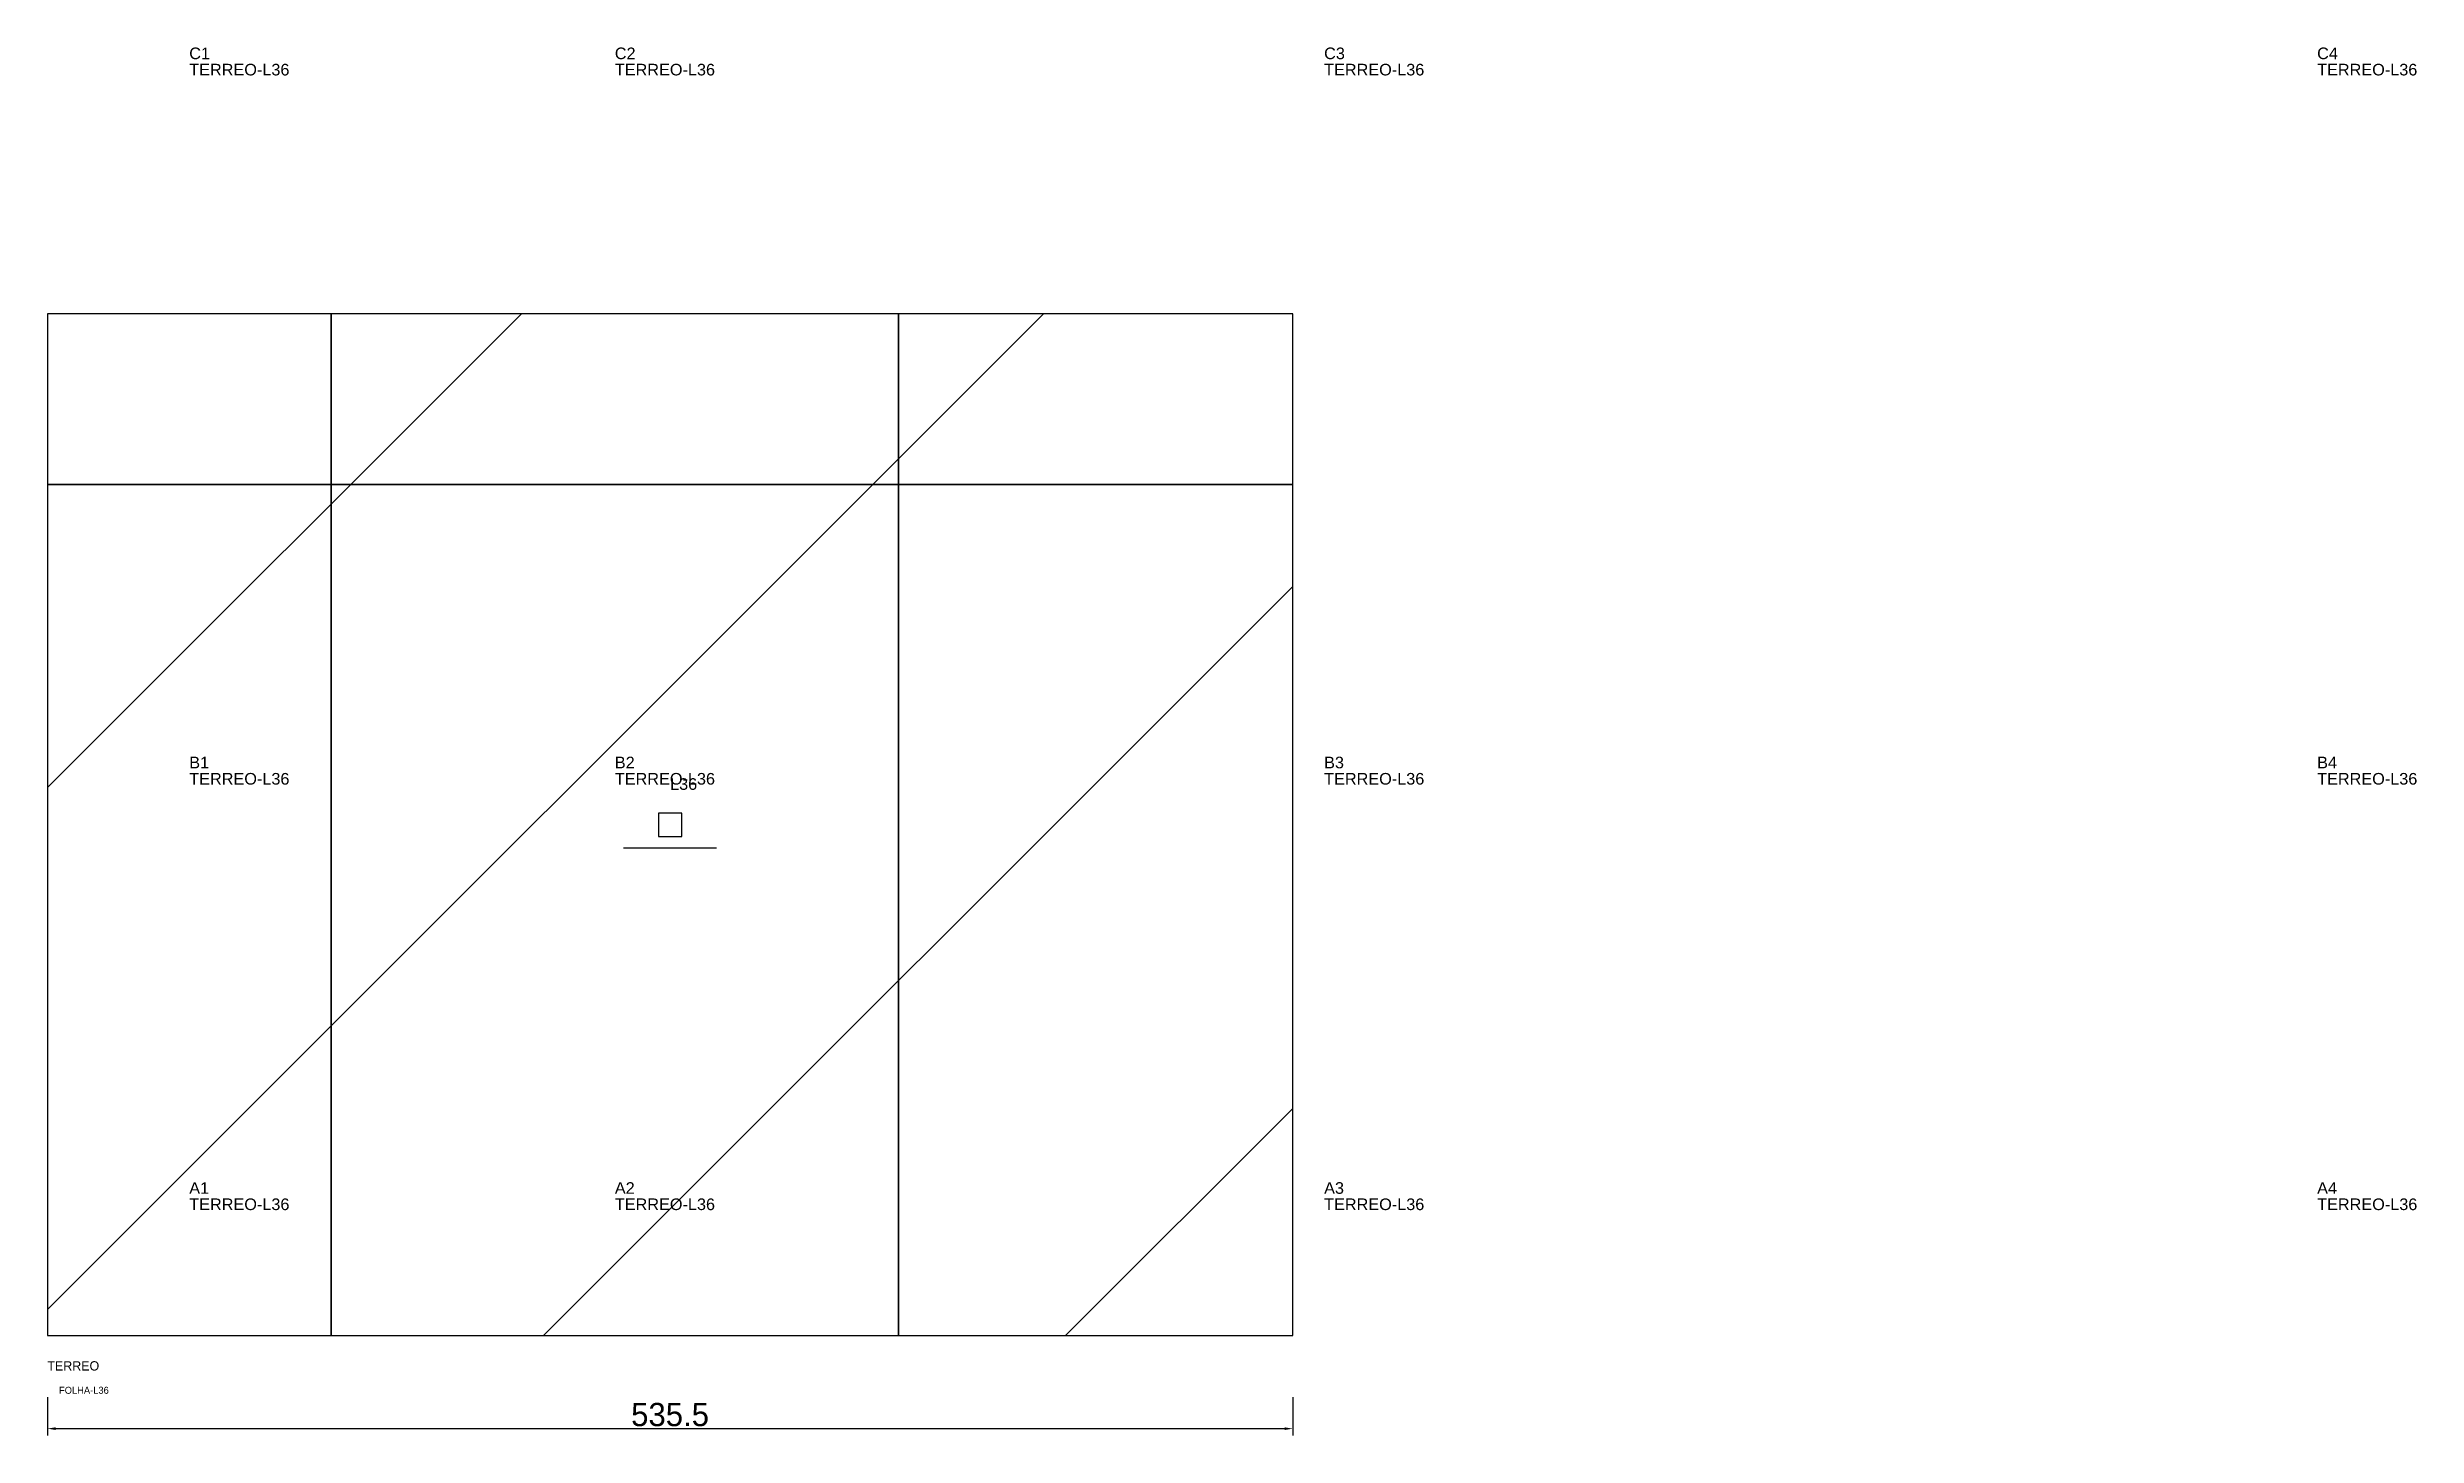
# Model space of a CAD drawing. Header units: metres. Extents: x 222 to 1241, y -281 to 316.
import ezdxf

# ---------------------------------------------------------------- set-up
doc = ezdxf.new("R2010")
doc.units = ezdxf.units.M
for name, color, linetype in [('3', 3, 'CONTINUOUS'), ('AUX00', 7, 'CONTINUOUS'), ('COTA', 241, 'CONTINUOUS'), ('FOLHA', 255, 'CONTINUOUS'), ('Hachura', 251, 'CONTINUOUS'), ('NOMENCLATURA', 7, 'CONTINUOUS'), ('Nível', 160, 'CONTINUOUS'), ('Painéis', 200, 'CONTINUOUS'), ('Pilares', 5, 'CONTINUOUS'), ('SARR_2.2x7', 40, 'CONTINUOUS')]:
    doc.layers.add(name, color=color, linetype=linetype)
doc.styles.add('ARIAL', font='Arial.ttf')
doc.styles.add('STR_STANDARD', font='arial.ttf')
doc.dimstyles.new('EZ DXF', dxfattribs={"dimtxt": 10, "dimasz": 3.5, "dimexe": 3, "dimexo": 1.5, "dimgap": 1, "dimtad": 1, "dimdec": 1, "dimdsep": 46, "dimcen": 2.5, "dimazin": 3, "dimtfac": 1, "dimtmove": 0, "dimatfit": 3})

msp = doc.modelspace()

# ---------------------------------------------------------------- hatches: boundary and pattern name
at = {"layer": 'Hachura'}
h = msp.add_hatch(dxfattribs=at)
h.set_pattern_fill('ANSI31', scale=50)
h.paths.add_polyline_path([(222.2, -237.99), (757.71, -237.99), (757.71, 201.5), (222.2, 201.5)])
h = msp.add_hatch(dxfattribs=at)
h.set_pattern_fill('ANSI31', scale=50)
h.paths.add_polyline_path([(222.2, -237.99), (757.71, -237.99), (757.71, 201.5), (222.2, 201.5)])

# ---------------------------------------------------------------- linework, layer by layer
at = {"layer": '3'}
for points in [[(344.2, -237.99), (344.2, 201.5)], [(344.2, -237.99), (344.2, 201.5)], [(588.2, -237.99), (588.2, 201.5)], [(588.2, -237.99), (588.2, 201.5)], [(222.2, 128.01), (757.71, 128.01)], [(222.2, 128.01), (757.71, 128.01)]]:
    msp.add_lwpolyline(points, close=True, dxfattribs=at)
at = {"layer": 'Painéis', "color": 200}
for p, q in [((757.71, 201.5), (222.2, 201.5)), ((222.2, 201.5), (222.2, -237.99)), ((757.71, 201.5), (222.2, 201.5)), ((222.2, 201.5), (222.2, -237.99)), ((757.71, -237.99), (757.71, 201.5)), ((757.71, -237.99), (757.71, 201.5)), ((222.2, -237.99), (757.71, -237.99)), ((222.2, -237.99), (757.71, -237.99))]:
    msp.add_line(p, q, dxfattribs=at)
at = {"layer": 'Pilares'}
msp.add_lwpolyline([(484.955, -23.245), (494.955, -23.245), (494.955, -13.245), (484.955, -13.245)], close=True, dxfattribs=at)
msp.add_lwpolyline([(484.955, -23.245), (494.955, -23.245), (494.955, -13.245), (484.955, -13.245)], close=True, dxfattribs=at)
at = {"layer": 'SARR_2.2x7'}
msp.add_line((469.955, -28.245), (509.955, -28.245), dxfattribs=at)
msp.add_line((469.955, -28.245), (509.955, -28.245), dxfattribs=at)

# ---------------------------------------------------------------- texts
at = {"layer": '3', "style": 'STR_STANDARD'}
for s, p in [('C1', (283.2, 311.01)), ('C1', (283.2, 311.01)), ('C2', (466.2, 311.01)), ('C2', (466.2, 311.01)), ('C3', (771.2, 311.01)), ('C3', (771.2, 311.01)), ('C4', (1198.2, 311.01)), ('C4', (1198.2, 311.01)), ('B1', (283.2, 6.01)), ('B1', (283.2, 6.01)), ('B2', (466.2, 6.01)), ('B2', (466.2, 6.01)), ('B3', (771.2, 6.01)), ('B3', (771.2, 6.01)), ('B4', (1198.2, 6.01)), ('B4', (1198.2, 6.01)), ('A1', (283.2, -176.99)), ('A1', (283.2, -176.99)), ('A2', (466.2, -176.99)), ('A2', (466.2, -176.99)), ('A3', (771.2, -176.99)), ('A3', (771.2, -176.99)), ('A4', (1198.2, -176.99)), ('A4', (1198.2, -176.99))]:
    msp.add_text(s, height=5, dxfattribs=at).set_placement(p)
at = {"layer": 'AUX00', "style": 'STR_STANDARD'}
for p in [(283.2, 304.01), (283.2, 304.01), (466.2, 304.01), (466.2, 304.01), (771.2, 304.01), (771.2, 304.01), (1198.2, 304.01), (1198.2, 304.01), (283.2, -0.99), (283.2, -0.99), (466.2, -0.99), (466.2, -0.99), (771.2, -0.99), (771.2, -0.99), (1198.2, -0.99), (1198.2, -0.99), (283.2, -183.99), (283.2, -183.99), (466.2, -183.99), (466.2, -183.99), (771.2, -183.99), (771.2, -183.99), (1198.2, -183.99), (1198.2, -183.99)]:
    msp.add_text('TERREO-L36', height=5, dxfattribs=at).set_placement(p)
at = {"layer": 'FOLHA'}
msp.add_text('FOLHA-L36', height=3, dxfattribs=at).set_placement((227.2, -262.99))
msp.add_text('FOLHA-L36', height=3, dxfattribs=at).set_placement((227.2, -262.99))
at = {"layer": 'NOMENCLATURA', "insert": (489.955, 1.755), "char_height": 5, "attachment_point": 1, "style": 'ARIAL'}
msp.add_mtext('L36', dxfattribs=at)
msp.add_mtext('L36', dxfattribs=at)
at = {"layer": 'Nível'}
msp.add_text('TERREO', height=4, dxfattribs=at).set_placement((222.2, -252.99))
msp.add_text('TERREO', height=4, dxfattribs=at).set_placement((222.2, -252.99))

# ---------------------------------------------------------------- dimensions: what is measured, and where the dimension line sits
at = {"layer": 'COTA'}
msp.add_linear_dim(base=(222.2, -277.99), p1=(222.2, -262.99), p2=(757.71, -262.99), dimstyle='EZ DXF', dxfattribs=at).render()
msp.add_linear_dim(base=(222.2, -277.99), p1=(222.2, -262.99), p2=(757.71, -262.99), dimstyle='EZ DXF', dxfattribs=at).render()

doc.saveas('drawing.dxf')
